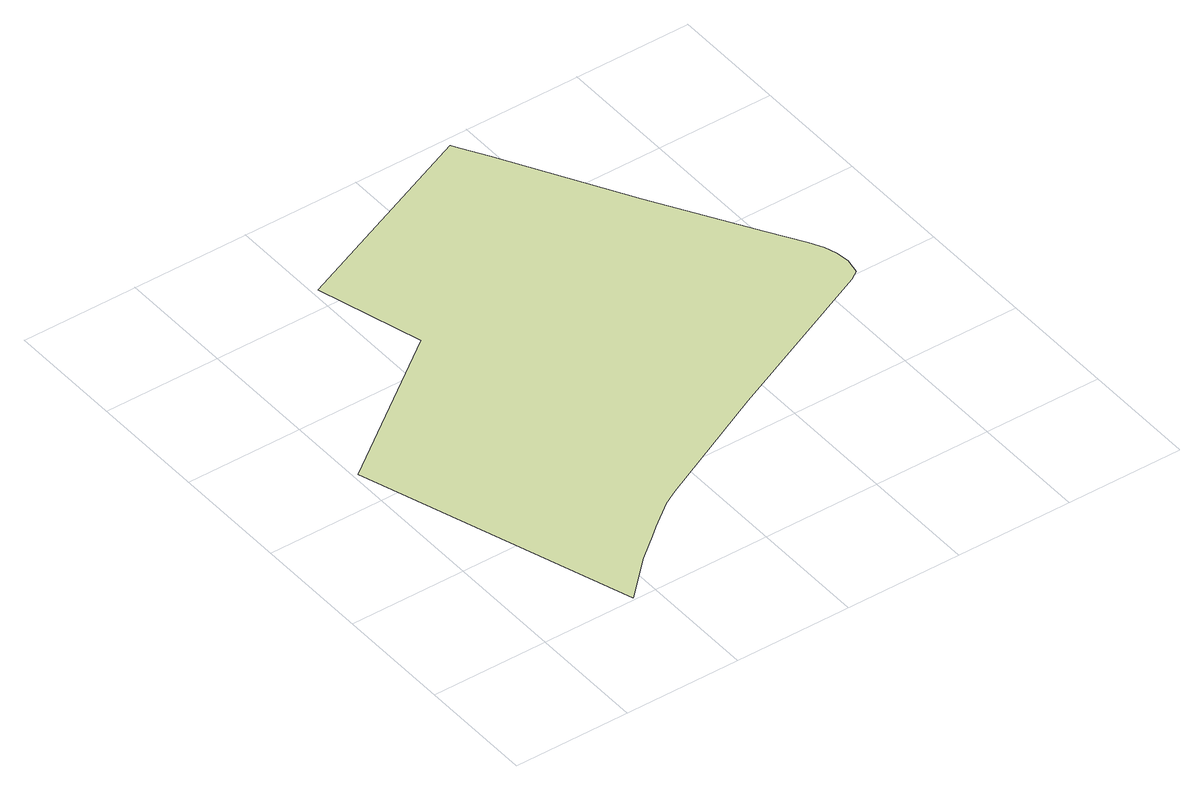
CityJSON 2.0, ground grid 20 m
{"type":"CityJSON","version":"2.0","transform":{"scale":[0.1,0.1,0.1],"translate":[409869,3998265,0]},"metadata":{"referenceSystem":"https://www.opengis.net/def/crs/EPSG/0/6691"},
"CityObjects":{
"landuse1":{"type":"LandUse","attributes":{"class":"202","LandUseDetailAttribute.orgLandUse":"2","LandUseDetailAttribute.areaInSquareMeter":4438.5,"LandUseDetailAttribute.prefecture":"08","LandUseDetailAttribute.city":"08220","LandUseDetailAttribute.surveyYear":2022},"geometry":[{"type":"MultiSurface","lod":"1","boundaries":[[[0,1,2,3,4,5,6,7,8,9,10,11,12,13,14,15,16,17,18,19,20]]]}]}
},
"vertices":[
[163,5,0],[9,467,0],[263,656,0],[211,837,0],[560,985,0],[568,971,0],[591,932,0],[711,722,0],[811,557,0],[846,499,0],[858,476,0],[865,456,0],[868,432,0],[864,405,0],[847,394,0],[562,263,0],[355,162,0],[329,148,0],[285,114,0],[268,100,0],[228,68,0]
]}
